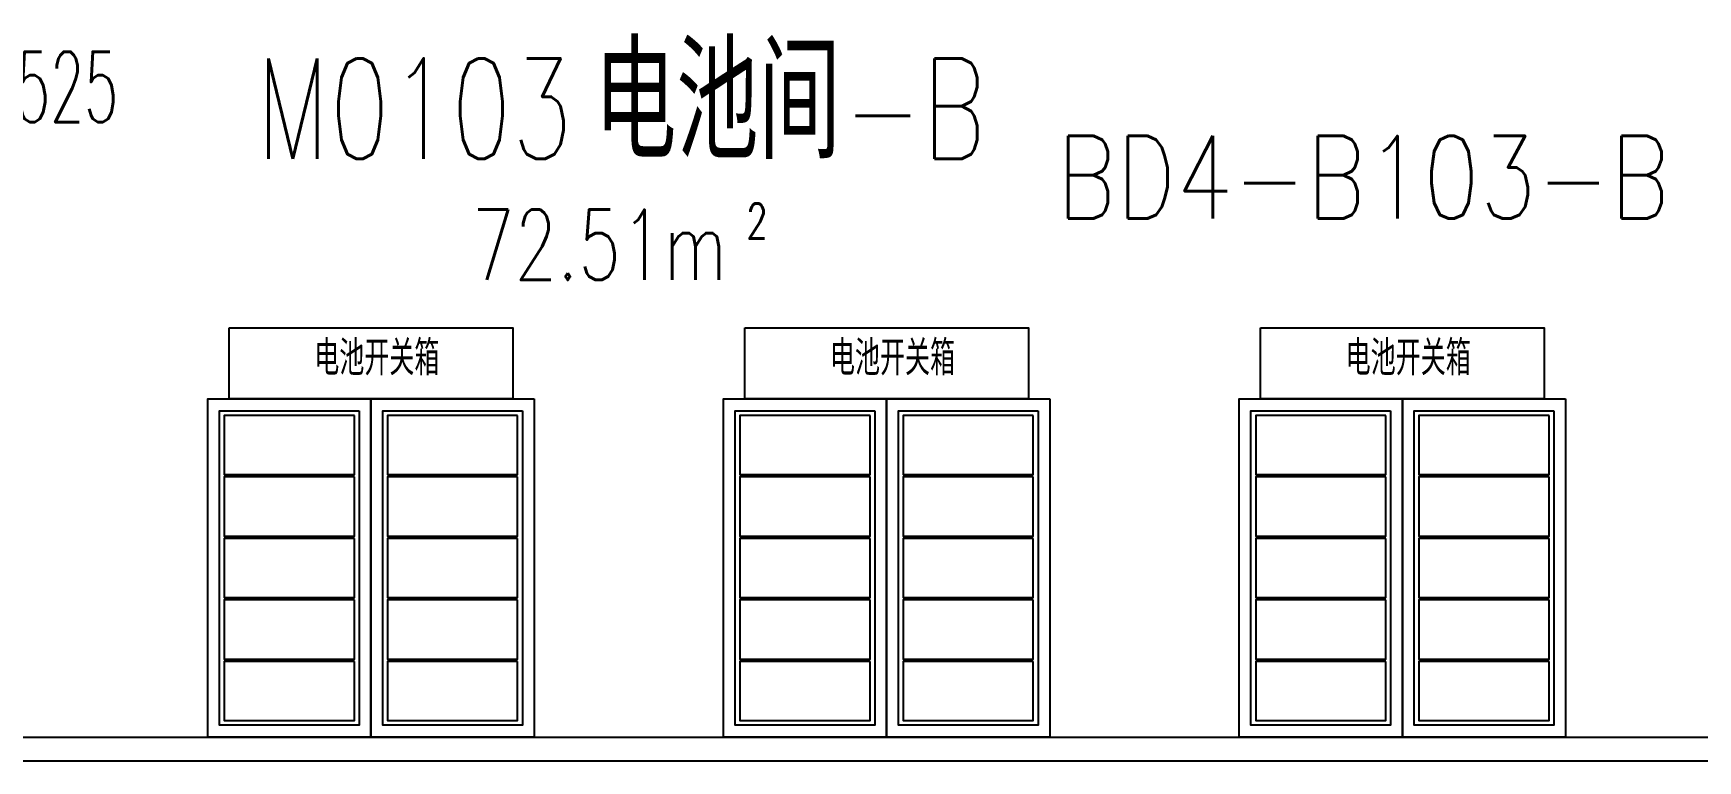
# Model space of a CAD drawing. Extents: x 758840 to 1108724, y -102573 to 143521.
# Drawn here: x 826616 to 833652, y 60738 to 63813 of the extents above; entities that cross this region are included whole.
import ezdxf

# ---------------------------------------------------------------- set-up
doc = ezdxf.new("R2010")
doc.units = 0
doc.header["$LTSCALE"] = 1000
doc.header["$MEASUREMENT"] = 0
for name, color, linetype in [('01-房间正式编号', 1, 'Continuous'), ('02电气-设备', 255, 'Continuous'), ('DOOR_FIRE_TEXT', 7, 'Continuous'), ('DUCT-新风管立管', 7, 'Continuous'), ('SPACE', 7, 'Continuous'), ('WALL-MOVE', 6, 'Continuous')]:
    doc.layers.add(name, color=color, linetype=linetype)
doc.styles.add('_TCH_SPACE', font='SIMPLEX', dxfattribs={"bigfont": 'GBCBIG'})
doc.styles.add('_TCH_WINDOW', font='SIMPLEX.shx', dxfattribs={"width": 0.8, "height": 3.5, "bigfont": 'GBCBIG.shx'})
doc.styles.get("Standard").update_dxf_attribs({"font": 'gbenor.shx', "bigfont": 'gbcbig.shx'})
doc.styles.add('平面图B$0$HZ', font='romans.shx', dxfattribs={"width": 0.8, "bigfont": 'gbcbig.shx'})

# ---------------------------------------------------------------- blocks, each defined once
blk = doc.blocks.new('*U282')
at = {"layer": 'DUCT-新风管立管', "color": 5, "ltscale": 5}
blk.add_lwpolyline([(-125, 275), (-125, -275), (125, -275), (125, 275)], close=True, dxfattribs=at)
blk = doc.blocks.new('*U283')
at = {"layer": '02电气-设备', "color": 0, "linetype": 'ByBlock', "lineweight": -2, "transparency": 16777216}
for p in [(0, 0), (260, 0), (520, 0), (780, 0), (1040, 0)]:
    blk.add_blockref('*U282', p, dxfattribs=at)
blk = doc.blocks.new('*U284')
at = {"layer": 'DUCT-新风管立管', "color": 5, "ltscale": 5}
blk.add_lwpolyline([(-125, 275), (-125, -275), (125, -275), (125, 275)], close=True, dxfattribs=at)
blk = doc.blocks.new('*U285')
at = {"layer": '02电气-设备', "color": 0, "linetype": 'ByBlock', "lineweight": -2, "transparency": 16777216}
for p in [(0, 0), (260, 0), (520, 0), (780, 0), (1040, 0)]:
    blk.add_blockref('*U284', p, dxfattribs=at)
blk = doc.blocks.new('*U286')
at = {"layer": 'DUCT-新风管立管', "color": 5, "ltscale": 5}
blk.add_lwpolyline([(-125, 275), (-125, -275), (125, -275), (125, 275)], close=True, dxfattribs=at)
blk = doc.blocks.new('*U287')
at = {"layer": '02电气-设备', "color": 0, "linetype": 'ByBlock', "lineweight": -2, "transparency": 16777216}
for p in [(0, 0), (260, 0), (520, 0), (780, 0), (1040, 0)]:
    blk.add_blockref('*U286', p, dxfattribs=at)
blk = doc.blocks.new('*U288')
at = {"layer": 'DUCT-新风管立管', "color": 5, "ltscale": 5}
blk.add_lwpolyline([(-125, 275), (-125, -275), (125, -275), (125, 275)], close=True, dxfattribs=at)
blk = doc.blocks.new('*U289')
at = {"layer": '02电气-设备', "color": 0, "linetype": 'ByBlock', "lineweight": -2, "transparency": 16777216}
for p in [(0, 0), (260, 0), (520, 0), (780, 0), (1040, 0)]:
    blk.add_blockref('*U288', p, dxfattribs=at)
blk = doc.blocks.new('*U290')
at = {"layer": 'DUCT-新风管立管', "color": 5, "ltscale": 5}
blk.add_lwpolyline([(-125, 275), (-125, -275), (125, -275), (125, 275)], close=True, dxfattribs=at)
blk = doc.blocks.new('*U291')
at = {"layer": '02电气-设备', "color": 0, "linetype": 'ByBlock', "lineweight": -2, "transparency": 16777216}
for p in [(0, 0), (260, 0), (520, 0), (780, 0), (1040, 0)]:
    blk.add_blockref('*U290', p, dxfattribs=at)
blk = doc.blocks.new('*U292')
at = {"layer": 'DUCT-新风管立管', "color": 5, "ltscale": 5}
blk.add_lwpolyline([(-125, 275), (-125, -275), (125, -275), (125, 275)], close=True, dxfattribs=at)
blk = doc.blocks.new('*U293')
at = {"layer": '02电气-设备', "color": 0, "linetype": 'ByBlock', "lineweight": -2, "transparency": 16777216}
for p in [(0, 0), (260, 0), (520, 0), (780, 0), (1040, 0)]:
    blk.add_blockref('*U292', p, dxfattribs=at)

msp = doc.modelspace()

# ---------------------------------------------------------------- linework, layer by layer
at = {"layer": '02电气-设备', "color": 5, "ltscale": 5}
for points in [[(827443.02, 62567.52), (828643.02, 62567.52), (828643.02, 62267.52), (827443.02, 62267.52)], [(829623.02, 62567.52), (830823.02, 62567.52), (830823.02, 62267.52), (829623.02, 62267.52)], [(831803.02, 62567.52), (833003.02, 62567.52), (833003.02, 62267.52), (831803.02, 62267.52)]]:
    msp.add_lwpolyline(points, close=True, dxfattribs=at)
at = {"layer": '02电气-设备', "color": 3, "ltscale": 5}
for points in [[(828043.02, 62267.52), (828043.02, 60837.52), (827353.02, 60837.52), (827353.02, 62267.52)], [(827993.02, 62217.52), (827993.02, 60887.52), (827403.02, 60887.52), (827403.02, 62217.52)], [(828733.02, 62267.52), (828733.02, 60837.52), (828043.02, 60837.52), (828043.02, 62267.52)], [(828683.02, 62217.52), (828683.02, 60887.52), (828093.02, 60887.52), (828093.02, 62217.52)], [(830223.02, 62267.52), (830223.02, 60837.52), (829533.02, 60837.52), (829533.02, 62267.52)], [(830173.02, 62217.52), (830173.02, 60887.52), (829583.02, 60887.52), (829583.02, 62217.52)], [(830913.02, 62267.52), (830913.02, 60837.52), (830223.02, 60837.52), (830223.02, 62267.52)], [(830863.02, 62217.52), (830863.02, 60887.52), (830273.02, 60887.52), (830273.02, 62217.52)], [(832403.02, 62267.52), (832403.02, 60837.52), (831713.02, 60837.52), (831713.02, 62267.52)], [(832353.02, 62217.52), (832353.02, 60887.52), (831763.02, 60887.52), (831763.02, 62217.52)], [(833093.02, 62267.52), (833093.02, 60837.52), (832403.02, 60837.52), (832403.02, 62267.52)], [(833043.02, 62217.52), (833043.02, 60887.52), (832453.02, 60887.52), (832453.02, 62217.52)]]:
    msp.add_lwpolyline(points, close=True, dxfattribs=at)
at = {"layer": 'WALL-MOVE', "color": 2}
for p, q in [((818338.02, 60837.52), (842113.06, 60837.52)), ((818263.02, 60737.52), (842188.06, 60737.52))]:
    msp.add_line(p, q, dxfattribs=at)

# ---------------------------------------------------------------- block references
at = {"layer": '02电气-设备', "color": 3, "rotation": 270}
for name, p in [('*U283', (827698.02, 62072.52)), ('*U285', (828388.02, 62072.52)), ('*U287', (829878.02, 62072.52)), ('*U289', (830568.02, 62072.52)), ('*U291', (832058.02, 62072.52)), ('*U293', (832748.02, 62072.52))]:
    msp.add_blockref(name, p, dxfattribs=at)

# ---------------------------------------------------------------- texts
at = {"layer": '01-房间正式编号', "color": 1, "style": '平面图B$0$HZ', "width": 0.8}
msp.add_text('BD4-B103-B', height=350, dxfattribs=at).set_placement((830942.17, 63029.66))
at = {"layer": '02电气-设备', "color": 3, "ltscale": 5}
for p in [(827803.3, 62367.08), (829983.3, 62367.08), (832163.3, 62367.08)]:
    msp.add_text('电池开关箱', height=147, dxfattribs=at).set_placement(p)
at = {"layer": 'DOOR_FIRE_TEXT', "style": '_TCH_WINDOW', "width": 0.564706}
msp.add_text('1525', height=297.5, dxfattribs=at).set_placement((826398.86, 63437.54))
at = {"layer": 'SPACE', "color": 5, "style": '_TCH_SPACE'}
msp.add_text('电池间', height=482.27, dxfattribs=at).set_placement((828986.96, 63282.04))
at = {"layer": 'SPACE', "color": 5, "style": '_TCH_SPACE', "width": 0.705882}
for s, height, p in [('M0103', 425, (827558.39, 63282.04)), ('-B', 425, (830040.16, 63282.04)), ('72.51m', 297.5, (828469.99, 62770.16)), ('2', 148.75, (829629.99, 62945.16))]:
    msp.add_text(s, height=height, dxfattribs=at).set_placement(p)

doc.saveas('drawing.dxf')
